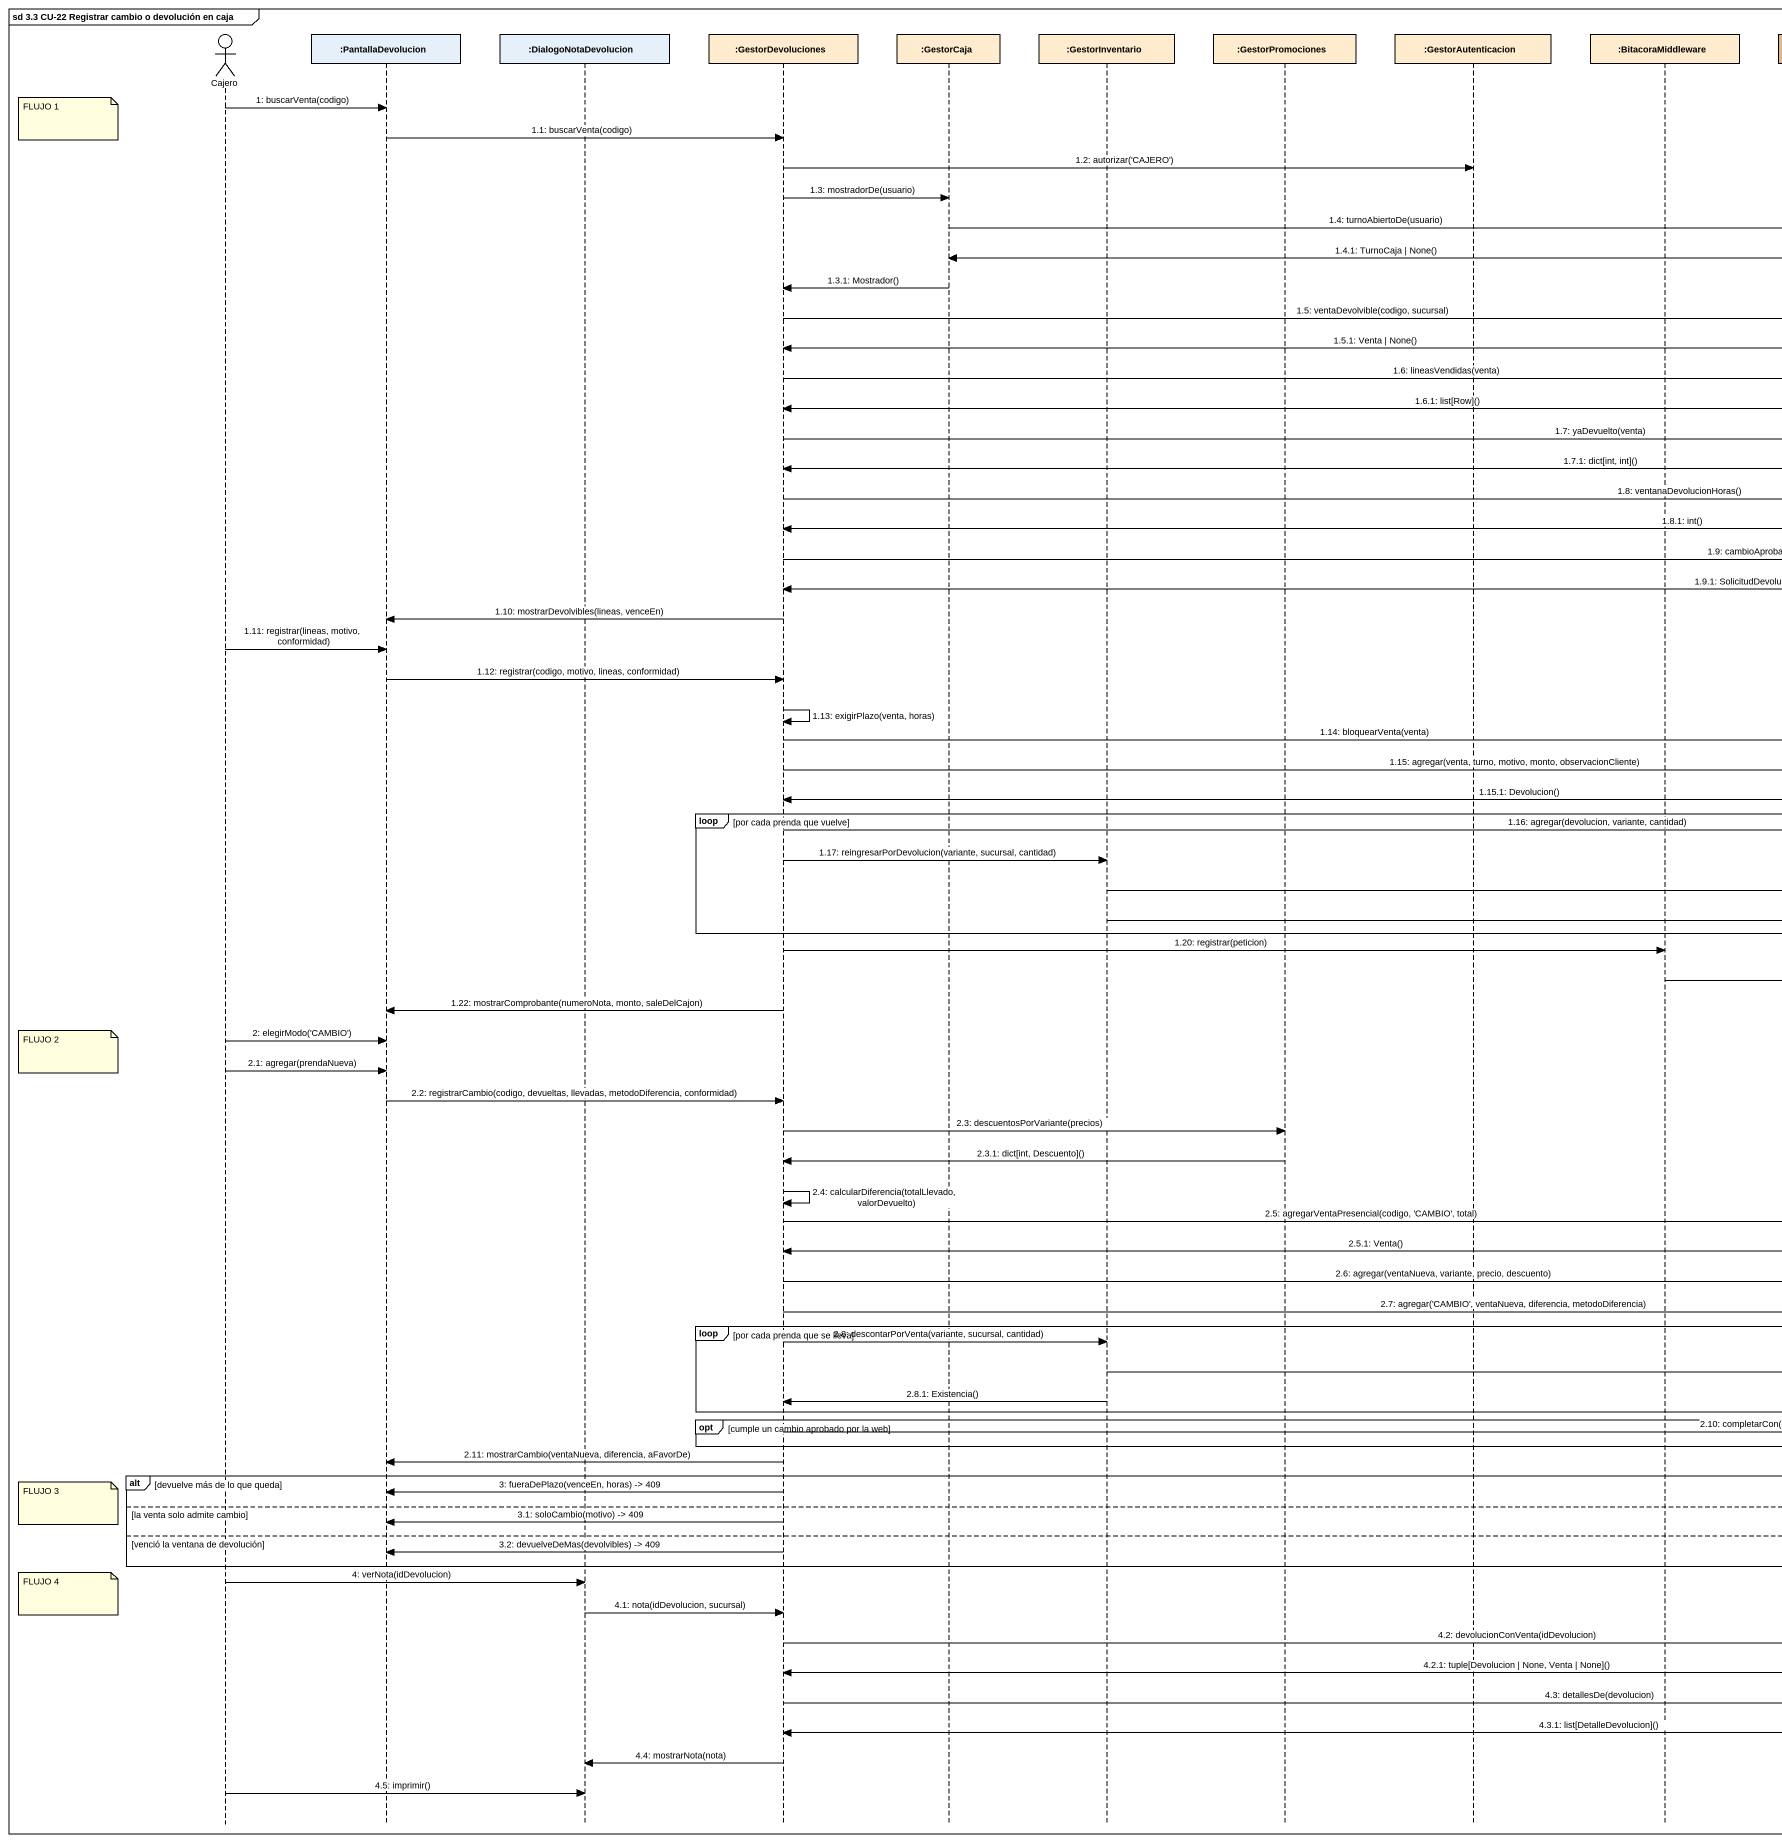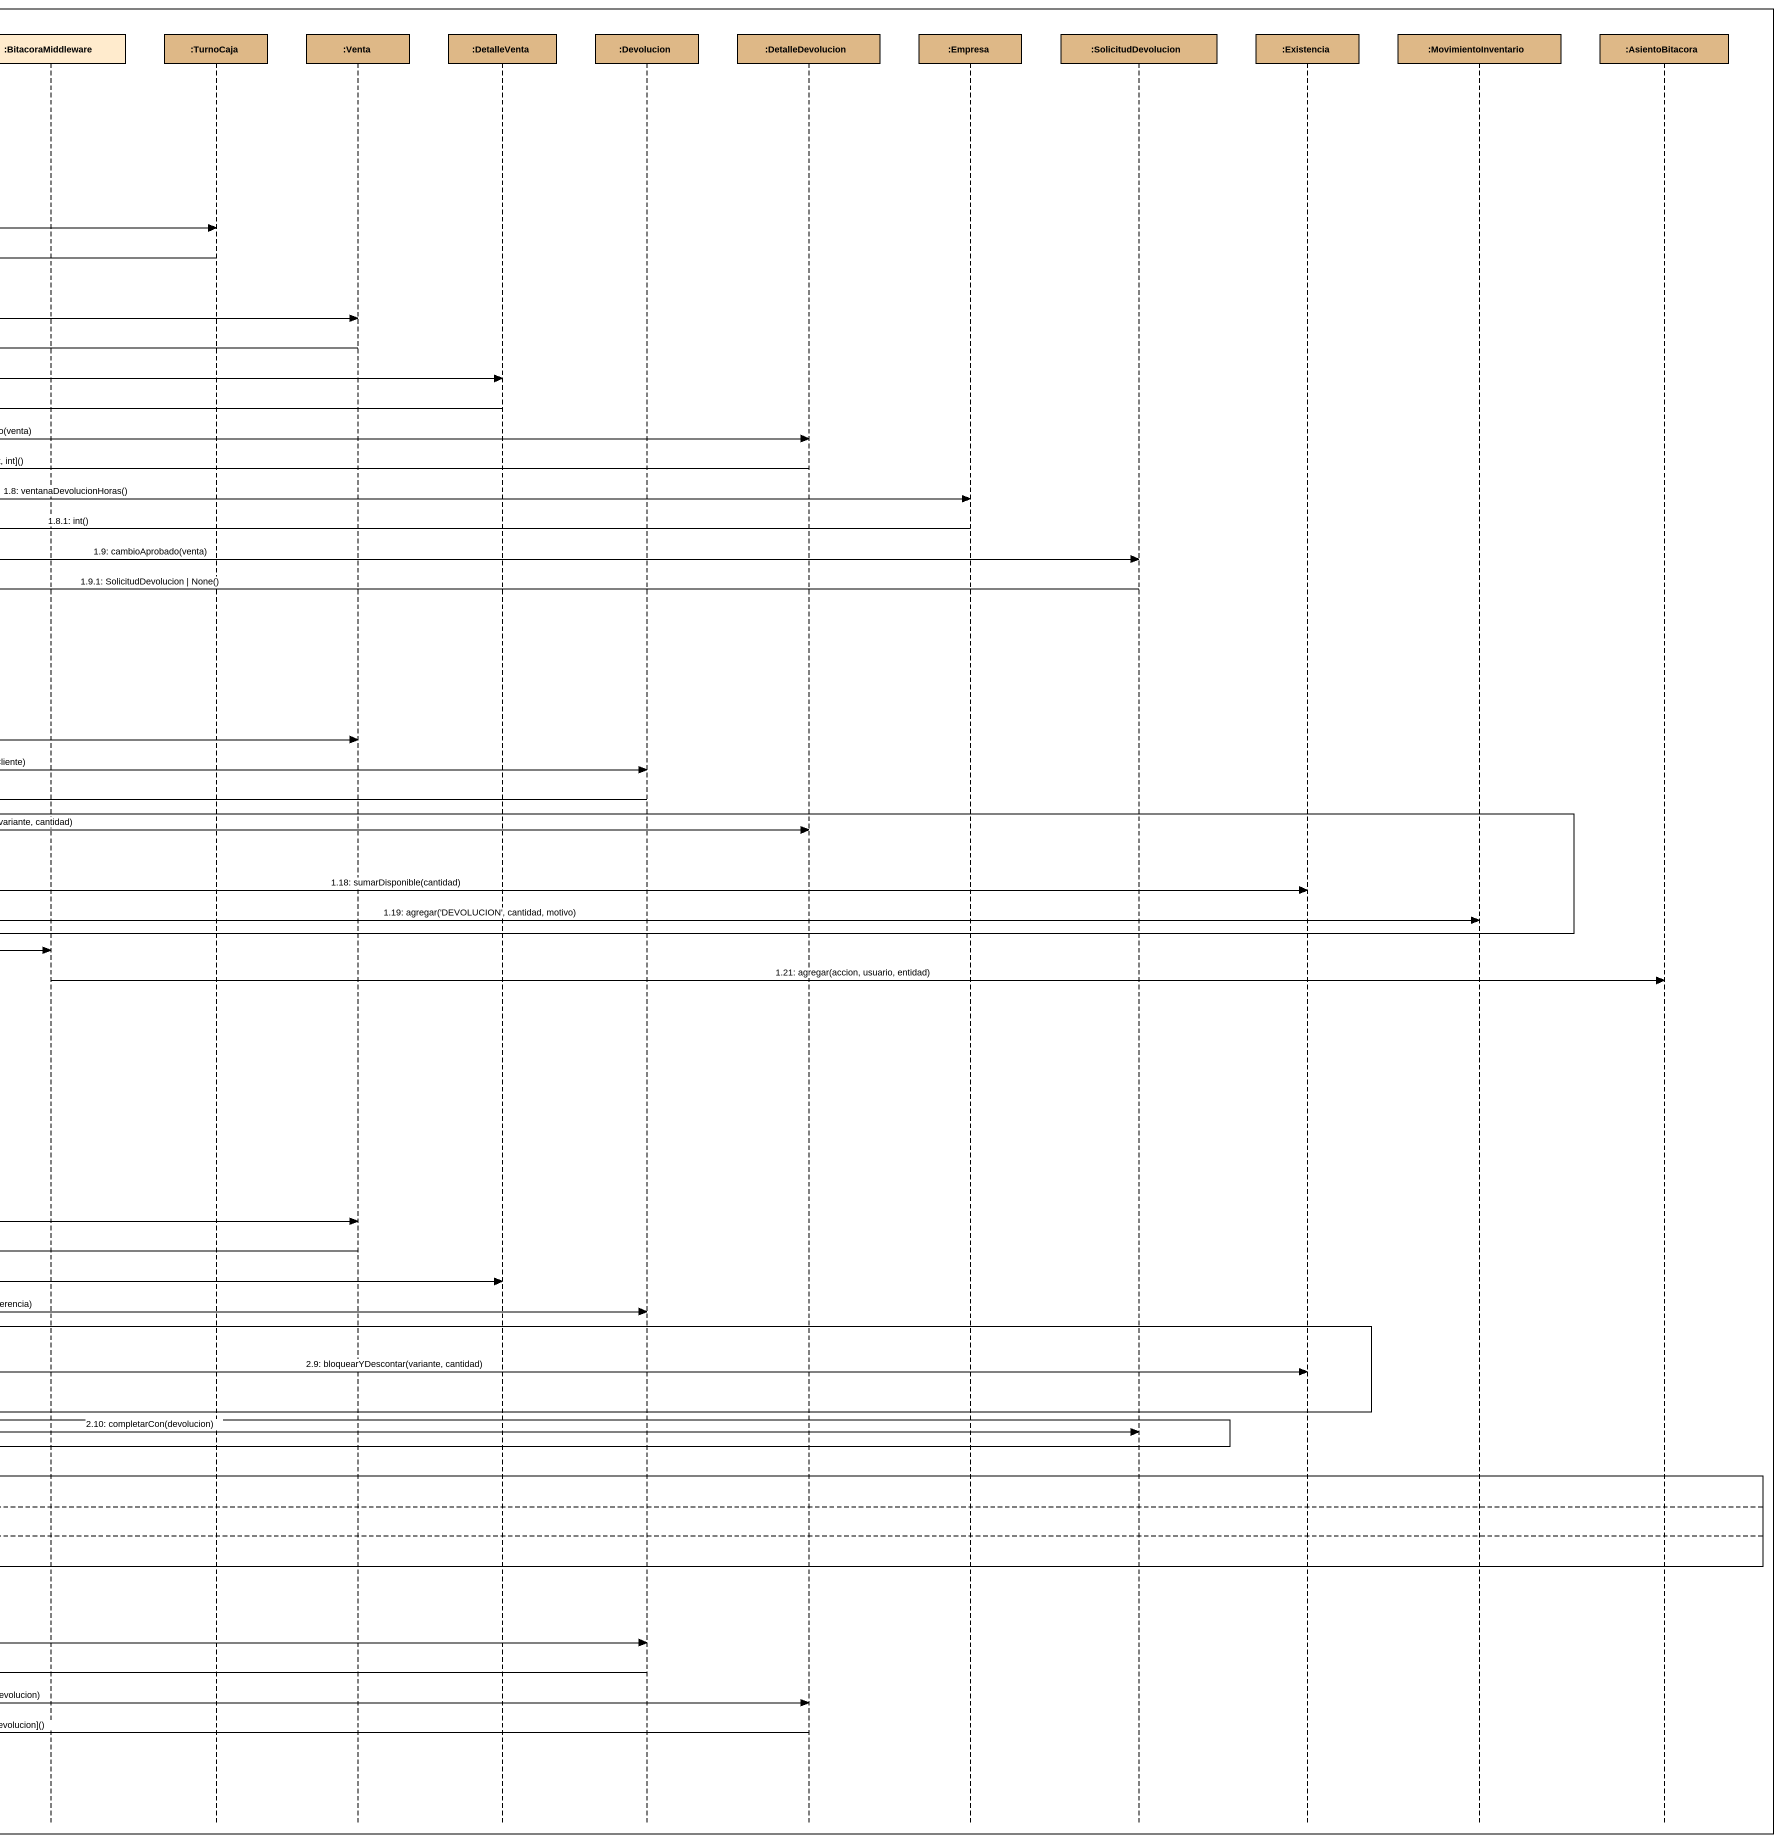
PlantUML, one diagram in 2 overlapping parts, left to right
@startuml
mainframe sd 3.3 CU-22 Registrar cambio o devolución en caja
hide footbox
actor Cajero
participant ":PantallaDevolucion" as PantallaDevolucion
participant ":DialogoNotaDevolucion" as DialogoNotaDevolucion
participant ":GestorDevoluciones" as GestorDevoluciones #FFEBCD
participant ":GestorCaja" as GestorCaja #FFEBCD
participant ":GestorInventario" as GestorInventario #FFEBCD
participant ":GestorPromociones" as GestorPromociones #FFEBCD
participant ":GestorAutenticacion" as GestorAutenticacion #FFEBCD
participant ":BitacoraMiddleware" as BitacoraMiddleware #FFEBCD
participant ":TurnoCaja" as TurnoCaja #DEB887
participant ":Venta" as Venta #DEB887
participant ":DetalleVenta" as DetalleVenta #DEB887
participant ":Devolucion" as Devolucion #DEB887
participant ":DetalleDevolucion" as DetalleDevolucion #DEB887
participant ":Empresa" as Empresa #DEB887
participant ":SolicitudDevolucion" as SolicitudDevolucion #DEB887
participant ":Existencia" as Existencia #DEB887
participant ":MovimientoInventario" as MovimientoInventario #DEB887
participant ":AsientoBitacora" as AsientoBitacora #DEB887

Cajero -> PantallaDevolucion : 1: buscarVenta(codigo)
note left of Cajero : FLUJO 1
PantallaDevolucion -> GestorDevoluciones : 1.1: buscarVenta(codigo)
GestorDevoluciones -> GestorAutenticacion : 1.2: autorizar('CAJERO')
GestorDevoluciones -> GestorCaja : 1.3: mostradorDe(usuario)
GestorCaja -> TurnoCaja : 1.4: turnoAbiertoDe(usuario)
TurnoCaja -> GestorCaja : 1.4.1: TurnoCaja | None()
GestorCaja -> GestorDevoluciones : 1.3.1: Mostrador()
GestorDevoluciones -> Venta : 1.5: ventaDevolvible(codigo, sucursal)
Venta -> GestorDevoluciones : 1.5.1: Venta | None()
GestorDevoluciones -> DetalleVenta : 1.6: lineasVendidas(venta)
DetalleVenta -> GestorDevoluciones : 1.6.1: list[Row]()
GestorDevoluciones -> DetalleDevolucion : 1.7: yaDevuelto(venta)
DetalleDevolucion -> GestorDevoluciones : 1.7.1: dict[int, int]()
GestorDevoluciones -> Empresa : 1.8: ventanaDevolucionHoras()
Empresa -> GestorDevoluciones : 1.8.1: int()
GestorDevoluciones -> SolicitudDevolucion : 1.9: cambioAprobado(venta)
SolicitudDevolucion -> GestorDevoluciones : 1.9.1: SolicitudDevolucion | None()
GestorDevoluciones -> PantallaDevolucion : 1.10: mostrarDevolvibles(lineas, venceEn)
Cajero -> PantallaDevolucion : 1.11: registrar(lineas, motivo, conformidad)
PantallaDevolucion -> GestorDevoluciones : 1.12: registrar(codigo, motivo, lineas, conformidad)
GestorDevoluciones -> GestorDevoluciones : 1.13: exigirPlazo(venta, horas)
GestorDevoluciones -> Venta : 1.14: bloquearVenta(venta)
GestorDevoluciones -> Devolucion : 1.15: agregar(venta, turno, motivo, monto, observacionCliente)
Devolucion -> GestorDevoluciones : 1.15.1: Devolucion()
loop por cada prenda que vuelve
  GestorDevoluciones -> DetalleDevolucion : 1.16: agregar(devolucion, variante, cantidad)
  GestorDevoluciones -> GestorInventario : 1.17: reingresarPorDevolucion(variante, sucursal, cantidad)
  GestorInventario -> Existencia : 1.18: sumarDisponible(cantidad)
  GestorInventario -> MovimientoInventario : 1.19: agregar('DEVOLUCION', cantidad, motivo)
end
GestorDevoluciones -> BitacoraMiddleware : 1.20: registrar(peticion)
BitacoraMiddleware -> AsientoBitacora : 1.21: agregar(accion, usuario, entidad)
GestorDevoluciones -> PantallaDevolucion : 1.22: mostrarComprobante(numeroNota, monto, saleDelCajon)
Cajero -> PantallaDevolucion : 2: elegirModo('CAMBIO')
note left of Cajero : FLUJO 2
Cajero -> PantallaDevolucion : 2.1: agregar(prendaNueva)
PantallaDevolucion -> GestorDevoluciones : 2.2: registrarCambio(codigo, devueltas, llevadas, metodoDiferencia, conformidad)
GestorDevoluciones -> GestorPromociones : 2.3: descuentosPorVariante(precios)
GestorPromociones -> GestorDevoluciones : 2.3.1: dict[int, Descuento]()
GestorDevoluciones -> GestorDevoluciones : 2.4: calcularDiferencia(totalLlevado, valorDevuelto)
GestorDevoluciones -> Venta : 2.5: agregarVentaPresencial(codigo, 'CAMBIO', total)
Venta -> GestorDevoluciones : 2.5.1: Venta()
GestorDevoluciones -> DetalleVenta : 2.6: agregar(ventaNueva, variante, precio, descuento)
GestorDevoluciones -> Devolucion : 2.7: agregar('CAMBIO', ventaNueva, diferencia, metodoDiferencia)
loop por cada prenda que se lleva
  GestorDevoluciones -> GestorInventario : 2.8: descontarPorVenta(variante, sucursal, cantidad)
  GestorInventario -> Existencia : 2.9: bloquearYDescontar(variante, cantidad)
  GestorInventario -> GestorDevoluciones : 2.8.1: Existencia()
end
opt cumple un cambio aprobado por la web
  GestorDevoluciones -> SolicitudDevolucion : 2.10: completarCon(devolucion)
end
GestorDevoluciones -> PantallaDevolucion : 2.11: mostrarCambio(ventaNueva, diferencia, aFavorDe)
alt devuelve más de lo que queda
  GestorDevoluciones -> PantallaDevolucion : 3: fueraDePlazo(venceEn, horas) -> 409
  note left of Cajero : FLUJO 3
else la venta solo admite cambio
  GestorDevoluciones -> PantallaDevolucion : 3.1: soloCambio(motivo) -> 409
else venció la ventana de devolución
  GestorDevoluciones -> PantallaDevolucion : 3.2: devuelveDeMas(devolvibles) -> 409
end
Cajero -> DialogoNotaDevolucion : 4: verNota(idDevolucion)
note left of Cajero : FLUJO 4
DialogoNotaDevolucion -> GestorDevoluciones : 4.1: nota(idDevolucion, sucursal)
GestorDevoluciones -> Devolucion : 4.2: devolucionConVenta(idDevolucion)
Devolucion -> GestorDevoluciones : 4.2.1: tuple[Devolucion | None, Venta | None]()
GestorDevoluciones -> DetalleDevolucion : 4.3: detallesDe(devolucion)
DetalleDevolucion -> GestorDevoluciones : 4.3.1: list[DetalleDevolucion]()
GestorDevoluciones -> DialogoNotaDevolucion : 4.4: mostrarNota(nota)
Cajero -> DialogoNotaDevolucion : 4.5: imprimir()
@enduml
